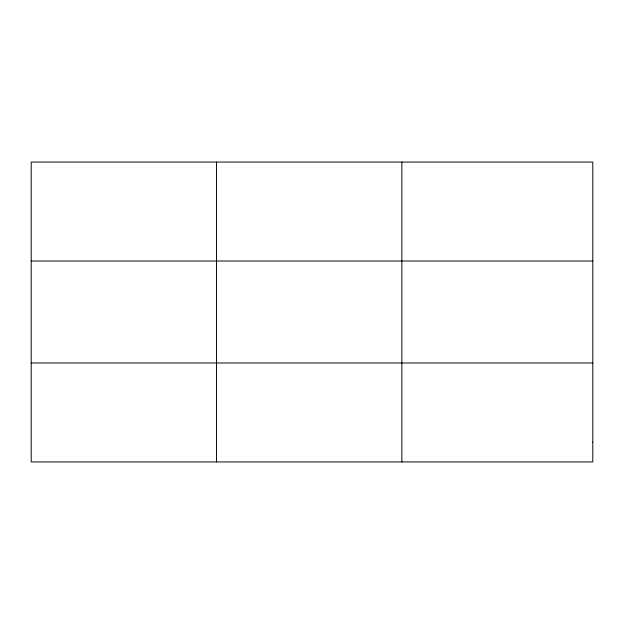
<?xml version="1.0" encoding="UTF-8"?>
<svg xmlns="http://www.w3.org/2000/svg" width="624" height="624" viewBox="0 0 624 624"><rect width="100%" height="100%" fill="white"/><g stroke="black" fill="none" stroke-linecap="round" stroke-linejoin="round"><path stroke-width="0.94" d="M216.528 162.061L216.528 461.939M401.856 162.061L401.856 461.939M31.2 261.019L592.8 261.019M31.2 362.981L592.8 362.981M592.8 442.143L592.8 461.939L31.2 461.939L31.2 162.061L592.8 162.061L592.8 442.143"/></g></svg>
